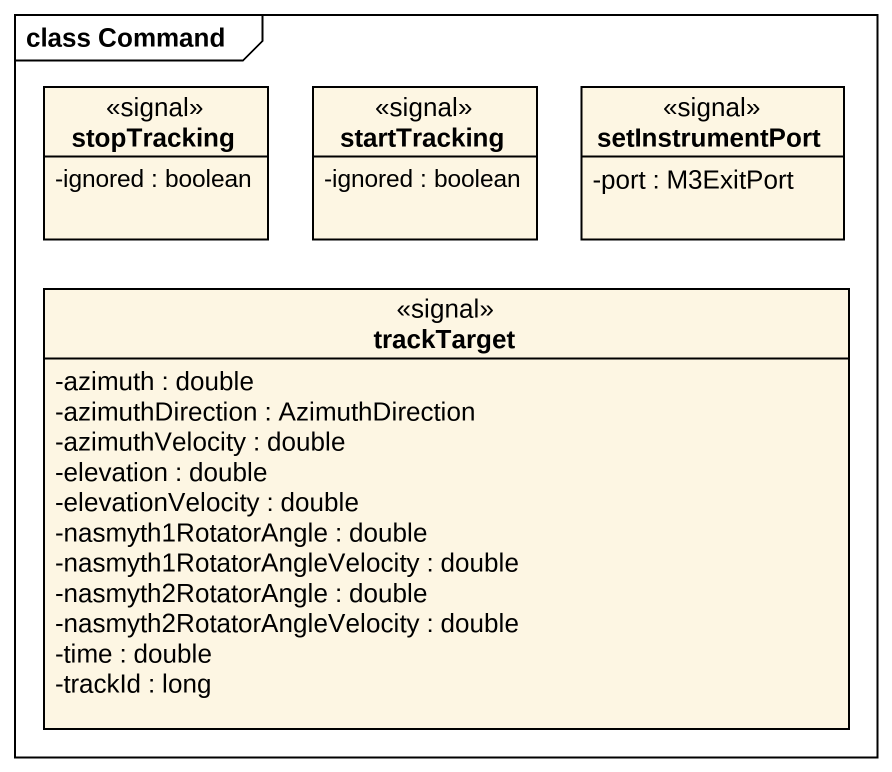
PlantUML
@startuml
mainframe class Command
hide circle
hide empty members
skinparam classAttributeIconSize 0
class stopTracking <<signal>> {
  -ignored : boolean
}
class startTracking <<signal>> {
  -ignored : boolean
}
class setInstrumentPort <<signal>> {
  -port : M3ExitPort
}
class trackTarget <<signal>> {
  -azimuth : double
  -azimuthDirection : AzimuthDirection
  -azimuthVelocity : double
  -elevation : double
  -elevationVelocity : double
  -nasmyth1RotatorAngle : double
  -nasmyth1RotatorAngleVelocity : double
  -nasmyth2RotatorAngle : double
  -nasmyth2RotatorAngleVelocity : double
  -time : double
  -trackId : long
}
@enduml
